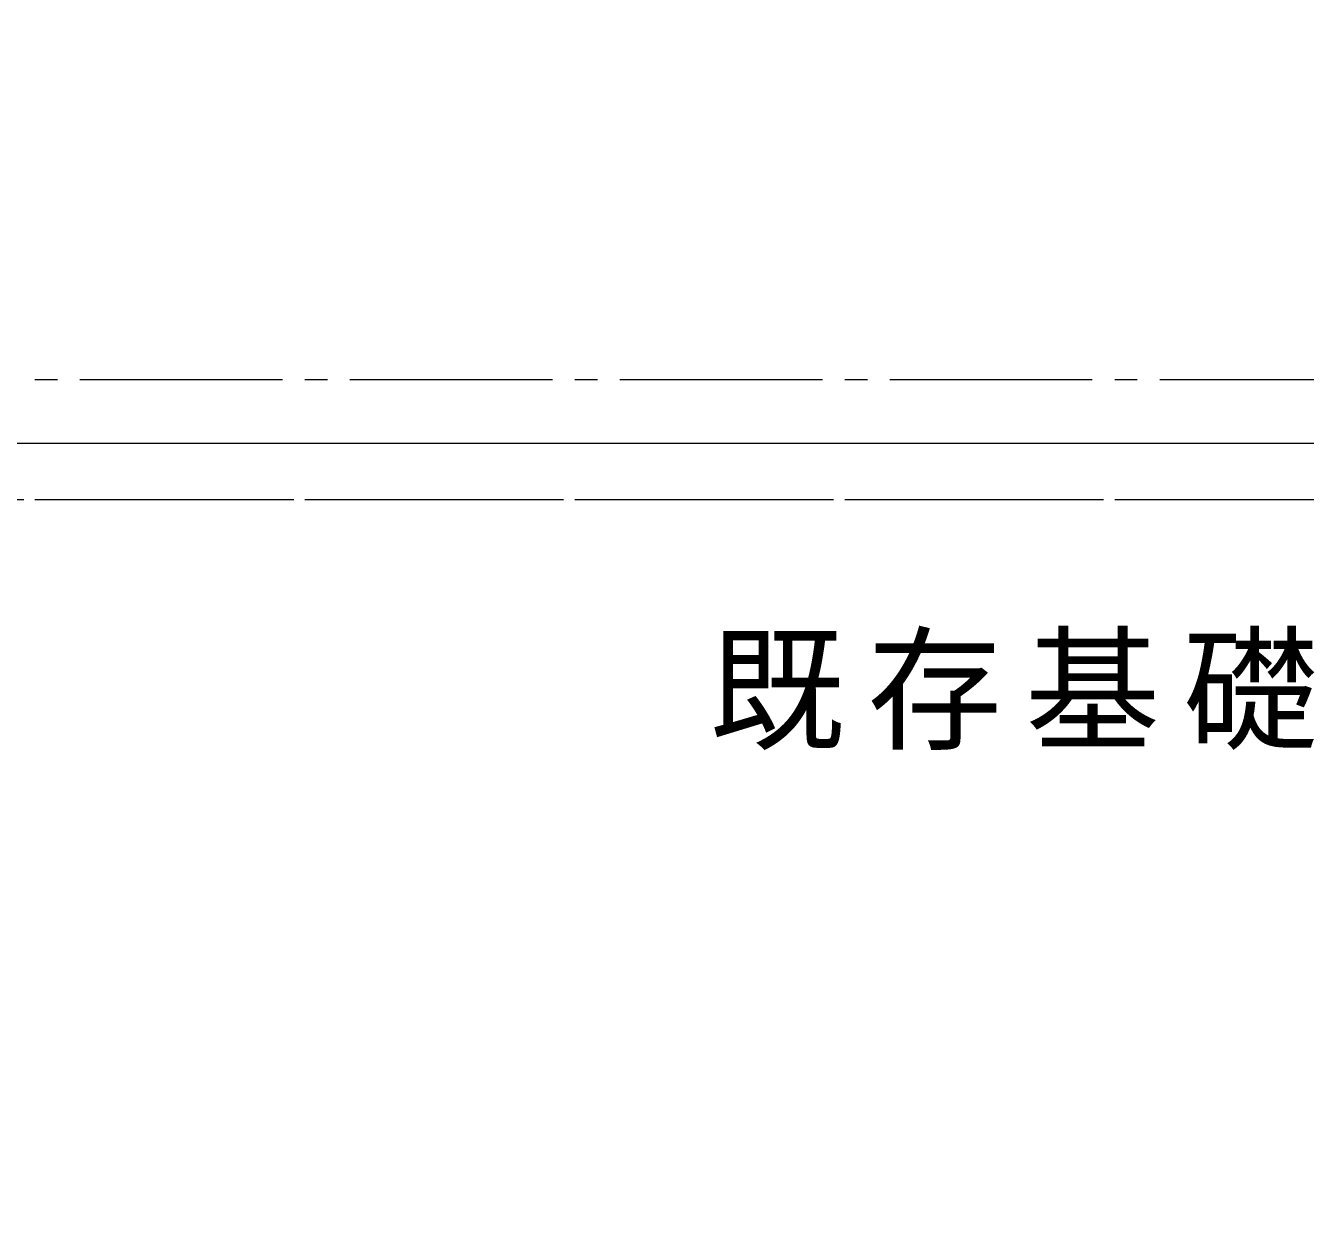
# Model space of a CAD drawing. Units: millimetres at full size, sheet at 1:30. Extents: x -16828 to 149130, y 47892 to 100313.
# Drawn here: x 18617 to 20324, y 64378 to 65977 of the extents above; entities that cross this region are included whole.
import ezdxf

# ---------------------------------------------------------------- set-up
doc = ezdxf.new("R2010")
doc.units = ezdxf.units.MM
doc.header["$LTSCALE"] = 30
doc.linetypes.add('CHAIN2', pattern=[12, 9, -1, 1, -1])
doc.linetypes.add('DASHED3', pattern=[4, 3, -1])
doc.layers.add('0-0', color=7, linetype='CHAIN2', lineweight=15)
doc.layers.add('0-8', color=7, linetype='Continuous', lineweight=15)
doc.styles.add('ＭＳ ゴシック', font='')
doc.styles.get('ＭＳ ゴシック').set_extended_font_data('MS Gothic')

msp = doc.modelspace()

# ---------------------------------------------------------------- linework, layer by layer
at = {"layer": '0-0'}
msp.add_line((11849.96, 65505.86), (32584.96, 65505.86), dxfattribs=at)
at = {"layer": '0-8', "linetype": 'DASHED3'}
msp.add_line((11324.96, 65345.86), (25034.96, 65345.86), dxfattribs=at)
at = {"layer": '0-8', "linetype": 'CHAIN2'}
msp.add_line((11849.96, 65345.86), (33684.96, 65345.86), dxfattribs=at)
at = {"layer": '0-8'}
msp.add_lwpolyline([(11849.96, 75025.86), (11849.96, 65420.86), (25484.96, 65420.86), (25484.96, 59470.86)], dxfattribs=at)

# ---------------------------------------------------------------- texts
at = {"layer": '0-8', "insert": (19529.16, 65011.62), "char_height": 132, "attachment_point": 7, "style": 'ＭＳ ゴシック'}
msp.add_mtext('\\T1.17;既存基礎', dxfattribs=at)

doc.saveas('drawing.dxf')
